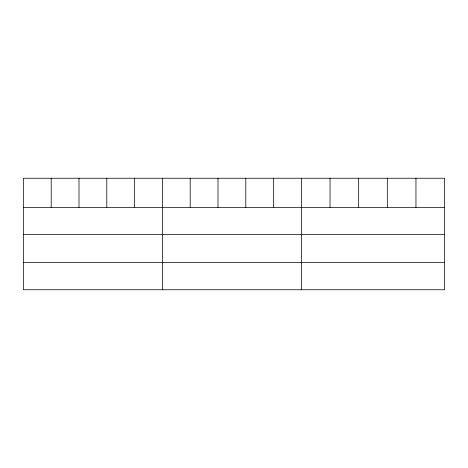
<?xml version="1.0" encoding="UTF-8"?>
<svg xmlns="http://www.w3.org/2000/svg" width="468" height="468" viewBox="0 0 468 468"><rect width="100%" height="100%" fill="white"/><g stroke="black" fill="none" stroke-linecap="round" stroke-linejoin="round"><path stroke-width="0.7" d="M444.6 234.562L444.6 178.244L23.4 178.244L23.4 289.756L444.6 289.756L444.6 234.562L23.4 234.562M23.4 207.377L444.6 207.377M23.4 262.571L444.6 262.571M415.958 178.244L415.958 207.377M387.317 178.244L387.317 207.377M358.675 178.244L358.675 207.377M330.034 178.244L330.034 207.377M301.392 178.244L301.392 289.756M273.593 178.244L273.593 207.377M245.794 178.244L245.794 207.377M217.994 178.244L217.994 207.377M190.195 178.244L190.195 207.377M162.396 178.244L162.396 289.756M134.597 178.244L134.597 207.377M106.798 178.244L106.798 207.377M78.998 178.244L78.998 207.377M51.199 178.244L51.199 207.377"/></g></svg>
